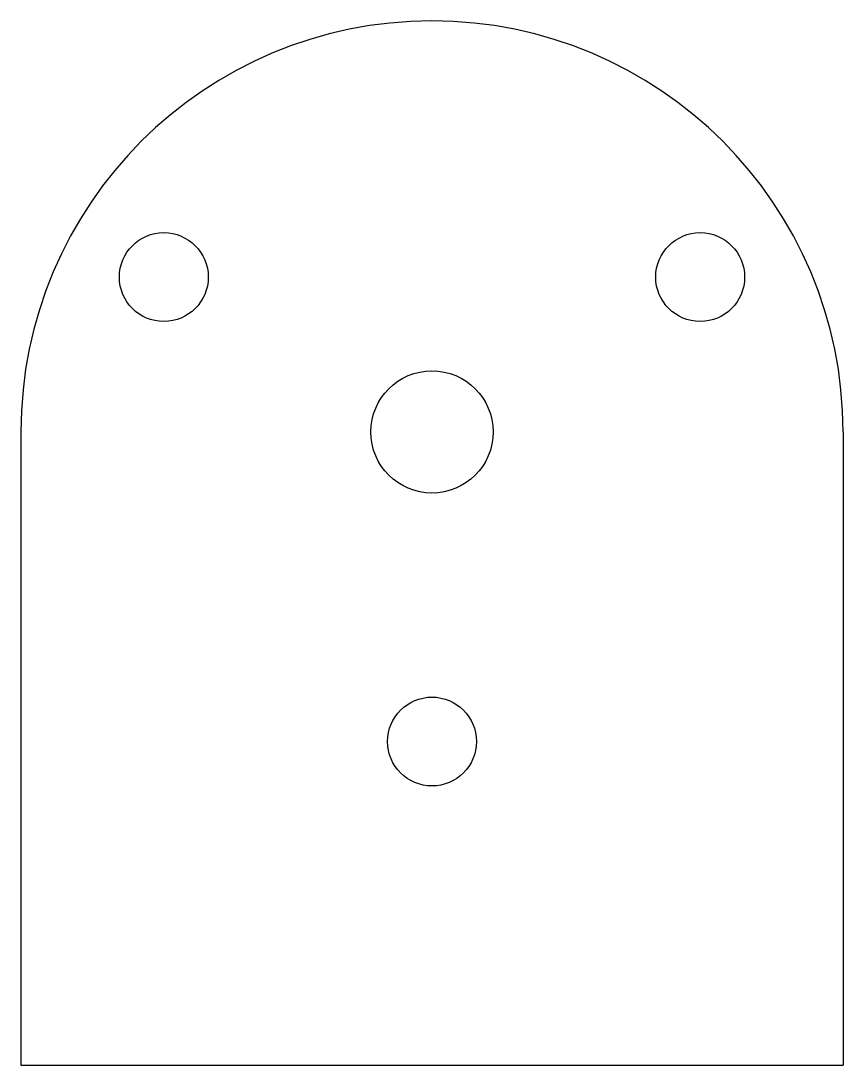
# Model space of a CAD drawing. Extents: x 1.5 to 38.5, y -6 to 41.
import ezdxf

# ---------------------------------------------------------------- set-up
doc = ezdxf.new("R2010")
doc.units = 0
doc.header["$MEASUREMENT"] = 0
doc.layers.add('VISIBLE', color=7, linetype='CONTINUOUS')

msp = doc.modelspace()

# ---------------------------------------------------------------- linework, layer by layer
at = {"layer": 'VISIBLE'}
for p, q in [((1.5, 22.5), (1.5, -6)), ((38.5, 22.5), (38.5, -6)), ((1.5, -6), (38.5, -6))]:
    msp.add_line(p, q, dxfattribs=at)
for centre, radius in [((7.931, 29.468), 2), ((32.069, 29.468), 2), ((20, 22.5), 2.75), ((20, 8.564), 2)]:
    msp.add_circle(centre, radius, dxfattribs=at)
msp.add_arc((20, 22.5), 18.5, 0, 180, dxfattribs=at)

doc.saveas('drawing.dxf')
